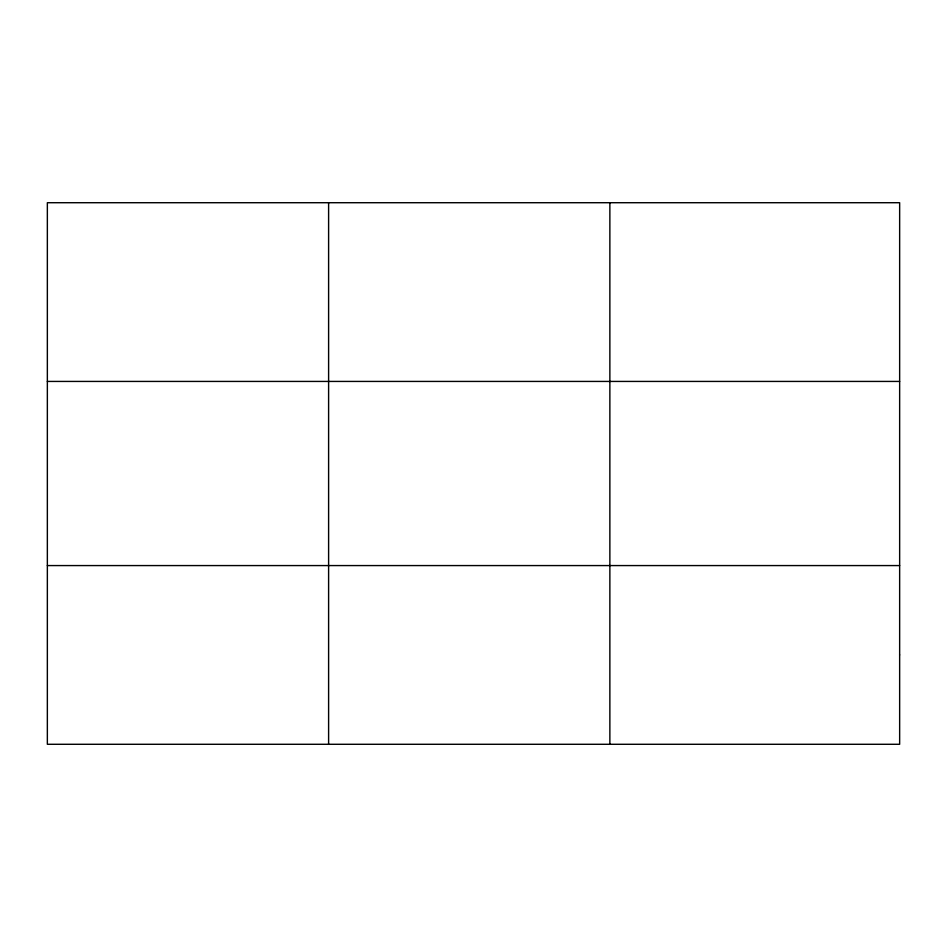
<?xml version="1.0" encoding="UTF-8"?>
<svg xmlns="http://www.w3.org/2000/svg" width="947" height="947" viewBox="0 0 947 947"><rect width="100%" height="100%" fill="white"/><g stroke="black" fill="none" stroke-linecap="round" stroke-linejoin="round"><path stroke-width="1.42" d="M328.609 202.717L328.609 744.283M609.868 202.717L609.868 744.283M47.35 381.428L899.65 381.428M47.35 565.572L899.65 565.572M899.65 654.922L899.65 744.283L47.35 744.283L47.35 202.717L899.65 202.717L899.65 654.922"/></g></svg>
